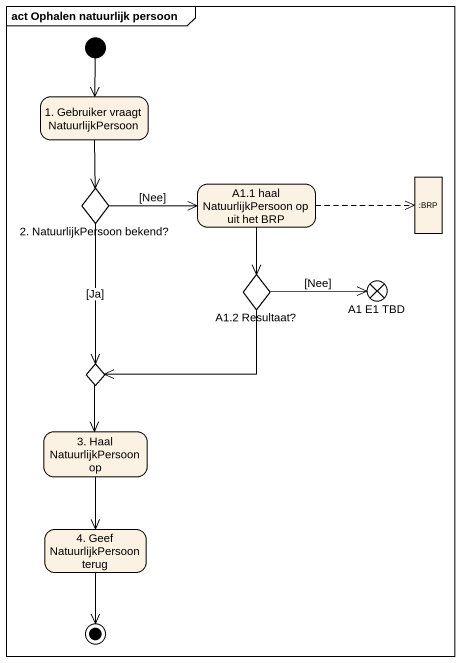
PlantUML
@startuml
mainframe act Ophalen natuurlijk persoon
hide empty description
state "1. Gebruiker vraagt NatuurlijkPersoon" as s1_Gebruiker_vraagt
state "2. NatuurlijkPersoon bekend?" as c2_NatuurlijkPersoon_bekend <<choice>>
state "A1.1 haal NatuurlijkPersoon op uit het BRP" as A1_1_haal_NatuurlijkPersoon
state ":BRP" as BRP <<object>>
state "A1.2 Resultaat?" as A1_2_Resultaat <<choice>>
state "A1 E1 TBD" as A1_E1_TBD <<end>>
state choice1 <<choice>>
state "3. Haal NatuurlijkPersoon op" as s3_Haal_NatuurlijkPersoon_op
state "4. Geef NatuurlijkPersoon terug" as s4_Geef_NatuurlijkPersoon
[*] --> s1_Gebruiker_vraagt
s1_Gebruiker_vraagt --> c2_NatuurlijkPersoon_bekend
c2_NatuurlijkPersoon_bekend -right-> A1_1_haal_NatuurlijkPersoon : [Nee]
c2_NatuurlijkPersoon_bekend --> choice1 : [Ja]
A1_1_haal_NatuurlijkPersoon -right[dashed]-> BRP
A1_1_haal_NatuurlijkPersoon --> A1_2_Resultaat
A1_2_Resultaat -right-> A1_E1_TBD : [Nee]
A1_2_Resultaat -left-> choice1
choice1 --> s3_Haal_NatuurlijkPersoon_op
s3_Haal_NatuurlijkPersoon_op --> s4_Geef_NatuurlijkPersoon
s4_Geef_NatuurlijkPersoon --> [*]
@enduml
